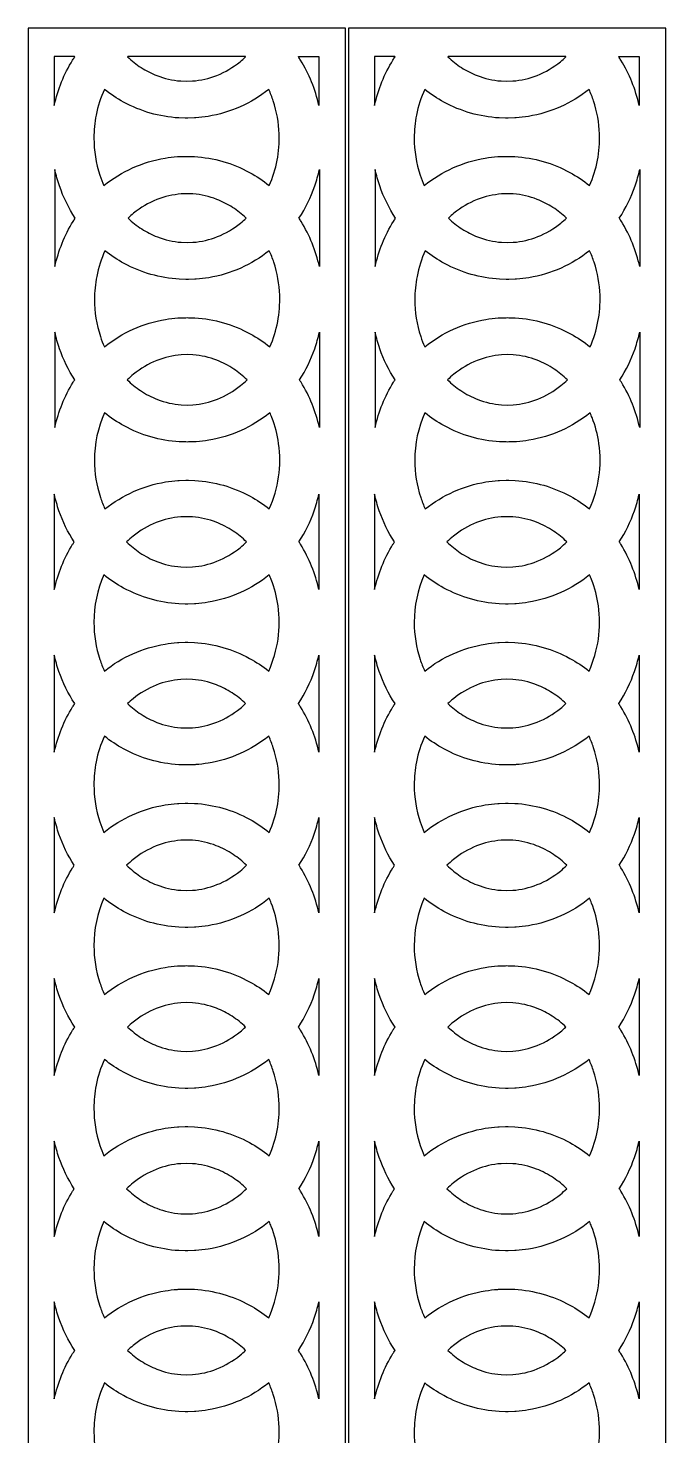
# Model space of a CAD drawing. Header units: millimetres. Extents: x -55 to 943, y -998 to 998.
# Drawn here: x 389 to 610, y 510.5 to 998 of the extents above; entities that cross this region are included whole.
import ezdxf

# ---------------------------------------------------------------- set-up
doc = ezdxf.new("R2010")
doc.units = ezdxf.units.MM
doc.layers.add('Default', color=70, linetype='Continuous')

msp = doc.modelspace()

# ---------------------------------------------------------------- linework, layer by layer
at = {"layer": 'Default'}
for points in [[(389, -998), (499, -998), (499, 998), (389, 998)], [(500, -998), (610, -998), (610, 998), (500, 998)]]:
    msp.add_lwpolyline(points, close=True, dxfattribs=at)
for points in [[(405.03, 988.24), (398.07, 988.24), (398.07, 971.27, -0.084392), (404.43, 986.96, -0.006852), (405.14, 988.07, -0.001047)], [(464.19, 988.24), (423.62, 988.24, 0.001879), (423.43, 988.07, 0.047178), (428.16, 984.35, 0.050474), (433.59, 981.58, 0.07513), (441.88, 979.7), (443.9, 979.63), (445.92, 979.7, 0.076136), (454.42, 981.66, 0.075458), (462.43, 986.37, 0.018833), (464.38, 988.07, 0.002011)], [(489.74, 988.24), (489.74, 971.27, 0.084392), (483.37, 986.96, 0.006852), (482.67, 988.07, 0.001047), (482.78, 988.24)], [(516.03, 988.24), (509.07, 988.24), (509.07, 971.27, -0.084392), (515.43, 986.96, -0.006852), (516.14, 988.07, -0.001047)], [(575.19, 988.24), (534.62, 988.24, 0.001879), (534.43, 988.07, 0.047178), (539.16, 984.35, 0.050474), (544.59, 981.58, 0.07513), (552.88, 979.7), (554.9, 979.63), (556.92, 979.7, 0.076136), (565.42, 981.66, 0.075458), (573.43, 986.37, 0.018833), (575.38, 988.07, 0.002011)], [(600.74, 988.24), (600.74, 971.27, 0.084392), (594.37, 986.96, 0.006852), (593.67, 988.07, 0.001047), (593.78, 988.24)], [(411.8, 959.92, 0.079612), (413.85, 947.08, 0.025236), (415.24, 943.49, -0.128975), (436.43, 952.99, -0.023724), (440.73, 953.5, -0.008807), (441.2, 953.52), (443.43, 953.6, -0.017464), (444.37, 953.6), (446.61, 953.52, -0.11051), (465.72, 948.04, -0.045302), (472.57, 943.49, 0.112754), (475.98, 961.38, 0.070896), (473.96, 972.78, 0.028206), (472.38, 976.79, -0.127606), (451.37, 967.44, -0.023724), (447.08, 966.93, -0.008807), (446.61, 966.91), (444.37, 966.83, -0.017464), (443.43, 966.83), (441.2, 966.91, -0.11051), (422.08, 972.39, -0.043797), (415.43, 976.79, 0.05779), (412.57, 967.91, 0.047676)], [(522.8, 959.92, 0.079612), (524.85, 947.08, 0.025236), (526.24, 943.49, -0.128975), (547.43, 952.99, -0.023724), (551.73, 953.5, -0.008807), (552.2, 953.52), (554.43, 953.6, -0.017464), (555.37, 953.6), (557.61, 953.52, -0.11051), (576.72, 948.04, -0.045302), (583.57, 943.49, 0.112754), (586.98, 961.38, 0.070896), (584.96, 972.78, 0.028206), (583.38, 976.79, -0.127606), (562.37, 967.44, -0.023724), (558.08, 966.93, -0.008807), (557.61, 966.91), (555.37, 966.83, -0.017464), (554.43, 966.83), (552.2, 966.91, -0.11051), (533.08, 972.39, -0.043797), (526.43, 976.79, 0.05779), (523.57, 967.91, 0.047676)], [(405.33, 932.21, -0.062037), (399.86, 943.36, -0.027789), (398.26, 949.01), (398.26, 915.41, -0.084392), (404.63, 931.1, -0.006852)], [(482.86, 932.21, 0.062037), (488.33, 943.36, 0.027789), (489.93, 949.01), (489.93, 915.41, 0.084392), (483.57, 931.1, 0.006852)], [(516.33, 932.21, -0.062037), (510.86, 943.36, -0.027789), (509.26, 949.01), (509.26, 915.41, -0.084392), (515.63, 931.1, -0.006852)], [(593.86, 932.21, 0.062037), (599.33, 943.36, 0.027789), (600.93, 949.01), (600.93, 915.41, 0.084392), (594.57, 931.1, 0.006852)], [(462.62, 930.51, 0.018833), (464.57, 932.21, 0.047178), (459.84, 935.92, 0.050474), (454.41, 938.7, 0.07513), (446.12, 940.58), (444.1, 940.65), (442.08, 940.58, 0.076136), (433.58, 938.62, 0.075458), (425.57, 933.91, 0.018833), (423.62, 932.21, 0.047178), (428.35, 928.49, 0.050474), (433.78, 925.72, 0.07513), (442.08, 923.84), (444.1, 923.77), (446.12, 923.84, 0.076136), (454.61, 925.8, 0.075458)], [(573.62, 930.51, 0.018833), (575.57, 932.21, 0.047178), (570.84, 935.92, 0.050474), (565.41, 938.7, 0.07513), (557.12, 940.58), (555.1, 940.65), (553.08, 940.58, 0.076136), (544.58, 938.62, 0.075458), (536.57, 933.91, 0.018833), (534.62, 932.21, 0.047178), (539.35, 928.49, 0.050474), (544.78, 925.72, 0.07513), (553.08, 923.84), (555.1, 923.77), (557.12, 923.84, 0.076136), (565.61, 925.8, 0.075458)], [(411.99, 904.06, 0.079612), (414.04, 891.22, 0.025236), (415.43, 887.63, -0.128975), (436.63, 897.13, -0.023724), (440.92, 897.64, -0.008807), (441.39, 897.66), (443.63, 897.74, -0.017464), (444.57, 897.74), (446.8, 897.66, -0.11051), (465.92, 892.18, -0.045302), (472.76, 887.63, 0.112754), (476.18, 905.52, 0.070896), (474.15, 916.92, 0.028206), (472.57, 920.93, -0.127606), (451.57, 911.58, -0.023724), (447.27, 911.07, -0.008807), (446.8, 911.05), (444.57, 910.97, -0.017464), (443.63, 910.97), (441.39, 911.05, -0.11051), (422.28, 916.53, -0.043797), (415.62, 920.93, 0.05779), (412.77, 912.05, 0.047676)], [(522.99, 904.06, 0.079612), (525.04, 891.22, 0.025236), (526.43, 887.63, -0.128975), (547.63, 897.13, -0.023724), (551.92, 897.64, -0.008807), (552.39, 897.66), (554.63, 897.74, -0.017464), (555.57, 897.74), (557.8, 897.66, -0.11051), (576.92, 892.18, -0.045302), (583.76, 887.63, 0.112754), (587.18, 905.52, 0.070896), (585.15, 916.92, 0.028206), (583.57, 920.93, -0.127606), (562.57, 911.58, -0.023724), (558.27, 911.07, -0.008807), (557.8, 911.05), (555.57, 910.97, -0.017464), (554.63, 910.97), (552.39, 911.05, -0.11051), (533.28, 916.53, -0.043797), (526.62, 920.93, 0.05779), (523.77, 912.05, 0.047676)], [(405.14, 876.21, -0.059874), (399.88, 887, -0.028181), (398.26, 892.72), (398.26, 859.71, -0.084306), (404.62, 875.38, -0.00514)], [(483.05, 876.21, 0.059874), (488.31, 887, 0.028181), (489.93, 892.72), (489.93, 859.71, 0.084306), (483.57, 875.38, 0.00514)], [(516.14, 876.21, -0.059874), (510.88, 887, -0.028181), (509.26, 892.72), (509.26, 859.71, -0.084306), (515.62, 875.38, -0.00514)], [(594.05, 876.21, 0.059874), (599.31, 887, 0.028181), (600.93, 892.72), (600.93, 859.71, 0.084306), (594.57, 875.38, 0.00514)], [(462.62, 874.22, 0.021942), (464.87, 876.21, 0.046204), (460.25, 879.96, 0.05459), (454.39, 883.01, 0.074917), (446.12, 884.87), (444.1, 884.94), (442.08, 884.87, 0.076189), (433.57, 882.91, 0.075402), (425.57, 878.21, 0.021942), (423.32, 876.21, 0.046204), (427.95, 872.47, 0.05459), (433.81, 869.42, 0.074917), (442.08, 867.56), (444.1, 867.48), (446.12, 867.56, 0.076189), (454.62, 869.52, 0.075402)], [(573.62, 874.22, 0.021942), (575.87, 876.21, 0.046204), (571.25, 879.96, 0.05459), (565.39, 883.01, 0.074917), (557.12, 884.87), (555.1, 884.94), (553.08, 884.87, 0.076189), (544.57, 882.91, 0.075402), (536.57, 878.21, 0.021942), (534.32, 876.21, 0.046204), (538.95, 872.47, 0.05459), (544.81, 869.42, 0.074917), (553.08, 867.56), (555.1, 867.48), (557.12, 867.56, 0.076189), (565.62, 869.52, 0.075402)], [(411.99, 848.36, 0.079683), (414.04, 835.51, 0.028206), (415.62, 831.5, -0.127608), (436.63, 840.85, -0.023722), (440.92, 841.36, -0.008807), (441.39, 841.38), (443.63, 841.46, -0.017464), (444.57, 841.46), (446.8, 841.38, -0.11051), (465.92, 835.9, -0.043797), (472.57, 831.5, 0.142127), (475.81, 854.12, 0.058815), (473.45, 863.16, 0.011589), (472.76, 864.8, -0.128976), (451.57, 855.3, -0.023722), (447.27, 854.79, -0.008807), (446.8, 854.76), (444.57, 854.69, -0.017464), (443.63, 854.69), (441.39, 854.76, -0.11051), (422.28, 860.25, -0.045302), (415.43, 864.8, 0.10459), (411.99, 848.37, 0.000069)], [(522.99, 848.36, 0.079683), (525.04, 835.51, 0.028206), (526.62, 831.5, -0.127608), (547.63, 840.85, -0.023722), (551.92, 841.36, -0.008807), (552.39, 841.38), (554.63, 841.46, -0.017464), (555.57, 841.46), (557.8, 841.38, -0.11051), (576.92, 835.9, -0.043797), (583.57, 831.5, 0.142127), (586.81, 854.12, 0.058815), (584.45, 863.16, 0.011589), (583.76, 864.8, -0.128976), (562.57, 855.3, -0.023722), (558.27, 854.79, -0.008807), (557.8, 854.76), (555.57, 854.69, -0.017464), (554.63, 854.69), (552.39, 854.76, -0.11051), (533.28, 860.25, -0.045302), (526.43, 864.8, 0.10459), (522.99, 848.37, 0.000069)], [(404.95, 820.08, -0.059874), (399.69, 830.87, -0.028181), (398.07, 836.59), (398.07, 803.58, -0.084306), (404.43, 819.25, -0.00514)], [(482.86, 820.08, 0.059874), (488.12, 830.87, 0.028181), (489.74, 836.59), (489.74, 803.58, 0.084306), (483.38, 819.25, 0.00514)], [(515.95, 820.08, -0.059874), (510.69, 830.87, -0.028181), (509.07, 836.59), (509.07, 803.58, -0.084306), (515.43, 819.25, -0.00514)], [(593.86, 820.08, 0.059874), (599.12, 830.87, 0.028181), (600.74, 836.59), (600.74, 803.58, 0.084306), (594.38, 819.25, 0.00514)], [(462.43, 818.09, 0.021942), (464.68, 820.08, 0.046204), (460.05, 823.83, 0.05459), (454.19, 826.88, 0.074917), (445.92, 828.74), (443.9, 828.81), (441.88, 828.74, 0.076189), (433.38, 826.78, 0.075402), (425.38, 822.08, 0.021942), (423.13, 820.08, 0.046204), (427.75, 816.34, 0.05459), (433.61, 813.29, 0.074917), (441.88, 811.42), (443.9, 811.35), (445.92, 811.42, 0.076189), (454.43, 813.39, 0.075402)], [(573.43, 818.09, 0.021942), (575.68, 820.08, 0.046204), (571.05, 823.83, 0.05459), (565.19, 826.88, 0.074917), (556.92, 828.74), (554.9, 828.81), (552.88, 828.74, 0.076189), (544.38, 826.78, 0.075402), (536.38, 822.08, 0.021942), (534.13, 820.08, 0.046204), (538.75, 816.34, 0.05459), (544.61, 813.29, 0.074917), (552.88, 811.42), (554.9, 811.35), (556.92, 811.42, 0.076189), (565.43, 813.39, 0.075402)], [(411.8, 792.23, 0.079683), (413.85, 779.38, 0.028206), (415.43, 775.37, -0.127608), (436.43, 784.72, -0.023722), (440.73, 785.22, -0.008807), (441.2, 785.25), (443.43, 785.33, -0.017464), (444.37, 785.33), (446.61, 785.25, -0.11051), (465.72, 779.77, -0.043797), (472.38, 775.37, 0.142127), (475.61, 797.98, 0.058815), (473.26, 807.03, 0.011589), (472.57, 808.67, -0.128976), (451.37, 799.17, -0.023722), (447.08, 798.66, -0.008807), (446.61, 798.63), (444.37, 798.56, -0.017464), (443.43, 798.56), (441.2, 798.63, -0.11051), (422.08, 804.12, -0.045302), (415.24, 808.67, 0.10459), (411.8, 792.24, 0.000069)], [(522.8, 792.23, 0.079683), (524.85, 779.38, 0.028206), (526.43, 775.37, -0.127608), (547.43, 784.72, -0.023722), (551.73, 785.22, -0.008807), (552.2, 785.25), (554.43, 785.33, -0.017464), (555.37, 785.33), (557.61, 785.25, -0.11051), (576.72, 779.77, -0.043797), (583.38, 775.37, 0.142127), (586.61, 797.98, 0.058815), (584.26, 807.03, 0.011589), (583.57, 808.67, -0.128976), (562.37, 799.17, -0.023722), (558.08, 798.66, -0.008807), (557.61, 798.63), (555.37, 798.56, -0.017464), (554.43, 798.56), (552.2, 798.63, -0.11051), (533.08, 804.12, -0.045302), (526.24, 808.67, 0.10459), (522.8, 792.24, 0.000069)], [(405.14, 764.09, -0.062037), (399.67, 775.24, -0.027789), (398.07, 780.89), (398.07, 747.29, -0.084392), (404.43, 762.98, -0.006852)], [(482.67, 764.09, 0.062037), (488.14, 775.24, 0.027789), (489.74, 780.89), (489.74, 747.29, 0.084392), (483.37, 762.98, 0.006852)], [(516.14, 764.09, -0.062037), (510.67, 775.24, -0.027789), (509.07, 780.89), (509.07, 747.29, -0.084392), (515.43, 762.98, -0.006852)], [(593.67, 764.09, 0.062037), (599.14, 775.24, 0.027789), (600.74, 780.89), (600.74, 747.29, 0.084392), (594.37, 762.98, 0.006852)], [(425.38, 765.79, 0.018833), (423.43, 764.09, 0.047178), (428.16, 760.38, 0.050474), (433.59, 757.6, 0.07513), (441.88, 755.72), (443.9, 755.65), (445.92, 755.72, 0.076136), (454.42, 757.68, 0.075458), (462.43, 762.39, 0.018833), (464.38, 764.09, 0.047178), (459.65, 767.81, 0.050474), (454.22, 770.58, 0.07513), (445.92, 772.46), (443.9, 772.53), (441.88, 772.46, 0.076136), (433.39, 770.5, 0.075458)], [(536.38, 765.79, 0.018833), (534.43, 764.09, 0.047178), (539.16, 760.38, 0.050474), (544.59, 757.6, 0.07513), (552.88, 755.72), (554.9, 755.65), (556.92, 755.72, 0.076136), (565.42, 757.68, 0.075458), (573.43, 762.39, 0.018833), (575.38, 764.09, 0.047178), (570.65, 767.81, 0.050474), (565.22, 770.58, 0.07513), (556.92, 772.46), (554.9, 772.53), (552.88, 772.46, 0.076136), (544.39, 770.5, 0.075458)], [(411.8, 735.94, 0.079612), (413.85, 723.1, 0.025236), (415.24, 719.51, -0.128975), (436.43, 729.01, -0.023724), (440.73, 729.52, -0.008807), (441.2, 729.55), (443.43, 729.62, -0.017464), (444.37, 729.62), (446.61, 729.55, -0.11051), (465.72, 724.06, -0.045302), (472.57, 719.51, 0.112754), (475.98, 737.4, 0.070896), (473.96, 748.8, 0.028206), (472.38, 752.81, -0.127606), (451.37, 743.46, -0.023724), (447.08, 742.96, -0.008807), (446.61, 742.93), (444.37, 742.85, -0.017464), (443.43, 742.85), (441.2, 742.93, -0.11051), (422.08, 748.41, -0.043797), (415.43, 752.81, 0.05779), (412.57, 743.93, 0.047676)], [(522.8, 735.94, 0.079612), (524.85, 723.1, 0.025236), (526.24, 719.51, -0.128975), (547.43, 729.01, -0.023724), (551.73, 729.52, -0.008807), (552.2, 729.55), (554.43, 729.62, -0.017464), (555.37, 729.62), (557.61, 729.55, -0.11051), (576.72, 724.06, -0.045302), (583.57, 719.51, 0.112754), (586.98, 737.4, 0.070896), (584.96, 748.8, 0.028206), (583.38, 752.81, -0.127606), (562.37, 743.46, -0.023724), (558.08, 742.96, -0.008807), (557.61, 742.93), (555.37, 742.85, -0.017464), (554.43, 742.85), (552.2, 742.93, -0.11051), (533.08, 748.41, -0.043797), (526.43, 752.81, 0.05779), (523.57, 743.93, 0.047676)], [(404.95, 708.1, -0.059874), (399.69, 718.88, -0.028181), (398.07, 724.6), (398.07, 691.59, -0.084306), (404.43, 707.27, -0.00514)], [(482.86, 708.1, 0.059874), (488.12, 718.88, 0.028181), (489.74, 724.6), (489.74, 691.59, 0.084306), (483.38, 707.27, 0.00514)], [(515.95, 708.1, -0.059874), (510.69, 718.88, -0.028181), (509.07, 724.6), (509.07, 691.59, -0.084306), (515.43, 707.27, -0.00514)], [(593.86, 708.1, 0.059874), (599.12, 718.88, 0.028181), (600.74, 724.6), (600.74, 691.59, 0.084306), (594.38, 707.27, 0.00514)], [(462.43, 706.1, 0.021942), (464.68, 708.1, 0.046204), (460.05, 711.84, 0.05459), (454.19, 714.89, 0.074917), (445.92, 716.76), (443.9, 716.83), (441.88, 716.76, 0.076189), (433.38, 714.79, 0.075402), (425.38, 710.09, 0.021942), (423.13, 708.1, 0.046204), (427.75, 704.35, 0.05459), (433.61, 701.3, 0.074917), (441.88, 699.44), (443.9, 699.37), (445.92, 699.44, 0.076189), (454.43, 701.4, 0.075402)], [(573.43, 706.1, 0.021942), (575.68, 708.1, 0.046204), (571.05, 711.84, 0.05459), (565.19, 714.89, 0.074917), (556.92, 716.76), (554.9, 716.83), (552.88, 716.76, 0.076189), (544.38, 714.79, 0.075402), (536.38, 710.09, 0.021942), (534.13, 708.1, 0.046204), (538.75, 704.35, 0.05459), (544.61, 701.3, 0.074917), (552.88, 699.44), (554.9, 699.37), (556.92, 699.44, 0.076189), (565.43, 701.4, 0.075402)], [(411.8, 680.24, 0.079683), (413.85, 667.39, 0.028206), (415.43, 663.38, -0.127608), (436.43, 672.73, -0.023722), (440.73, 673.24, -0.008807), (441.2, 673.26), (443.43, 673.34, -0.017464), (444.37, 673.34), (446.61, 673.26, -0.11051), (465.72, 667.78, -0.043797), (472.38, 663.38, 0.142127), (475.61, 686, 0.058815), (473.26, 695.04, 0.011589), (472.57, 696.68, -0.128976), (451.37, 687.18, -0.023722), (447.08, 686.67, -0.008807), (446.61, 686.65), (444.37, 686.57, -0.017464), (443.43, 686.57), (441.2, 686.65, -0.11051), (422.08, 692.13, -0.045302), (415.24, 696.68, 0.10459), (411.8, 680.25, 0.000069)], [(522.8, 680.24, 0.079683), (524.85, 667.39, 0.028206), (526.43, 663.38, -0.127608), (547.43, 672.73, -0.023722), (551.73, 673.24, -0.008807), (552.2, 673.26), (554.43, 673.34, -0.017464), (555.37, 673.34), (557.61, 673.26, -0.11051), (576.72, 667.78, -0.043797), (583.38, 663.38, 0.142127), (586.61, 686, 0.058815), (584.26, 695.04, 0.011589), (583.57, 696.68, -0.128976), (562.37, 687.18, -0.023722), (558.08, 686.67, -0.008807), (557.61, 686.65), (555.37, 686.57, -0.017464), (554.43, 686.57), (552.2, 686.65, -0.11051), (533.08, 692.13, -0.045302), (526.24, 696.68, 0.10459), (522.8, 680.25, 0.000069)], [(405.14, 652.1, -0.062037), (399.67, 663.25, -0.027789), (398.07, 668.9), (398.07, 635.3, -0.084392), (404.43, 650.99, -0.006852)], [(482.67, 652.1, 0.062037), (488.14, 663.25, 0.027789), (489.74, 668.9), (489.74, 635.3, 0.084392), (483.37, 650.99, 0.006852)], [(516.14, 652.1, -0.062037), (510.67, 663.25, -0.027789), (509.07, 668.9), (509.07, 635.3, -0.084392), (515.43, 650.99, -0.006852)], [(593.67, 652.1, 0.062037), (599.14, 663.25, 0.027789), (600.74, 668.9), (600.74, 635.3, 0.084392), (594.37, 650.99, 0.006852)], [(462.43, 650.4, 0.018833), (464.38, 652.1, 0.047178), (459.65, 655.82, 0.050474), (454.22, 658.59, 0.07513), (445.92, 660.47), (443.9, 660.54), (441.88, 660.47, 0.076136), (433.39, 658.51, 0.075458), (425.38, 653.8, 0.018833), (423.43, 652.1, 0.047178), (428.16, 648.39, 0.050474), (433.59, 645.61, 0.07513), (441.88, 643.73), (443.9, 643.66), (445.92, 643.73, 0.076136), (454.42, 645.69, 0.075458)], [(573.43, 650.4, 0.018833), (575.38, 652.1, 0.047178), (570.65, 655.82, 0.050474), (565.22, 658.59, 0.07513), (556.92, 660.47), (554.9, 660.54), (552.88, 660.47, 0.076136), (544.39, 658.51, 0.075458), (536.38, 653.8, 0.018833), (534.43, 652.1, 0.047178), (539.16, 648.39, 0.050474), (544.59, 645.61, 0.07513), (552.88, 643.73), (554.9, 643.66), (556.92, 643.73, 0.076136), (565.42, 645.69, 0.075458)], [(411.8, 623.95, 0.079612), (413.85, 611.11, 0.025236), (415.24, 607.52, -0.128975), (436.43, 617.02, -0.023724), (440.73, 617.53, -0.008807), (441.2, 617.56), (443.43, 617.63, -0.017464), (444.37, 617.63), (446.61, 617.56, -0.11051), (465.72, 612.07, -0.045302), (472.57, 607.52, 0.112754), (475.98, 625.41, 0.070896), (473.96, 636.81, 0.028206), (472.38, 640.83, -0.127606), (451.37, 631.47, -0.023724), (447.08, 630.97, -0.008807), (446.61, 630.94), (444.37, 630.86, -0.017464), (443.43, 630.86), (441.2, 630.94, -0.11051), (422.08, 636.42, -0.043797), (415.43, 640.83, 0.05779), (412.57, 631.94, 0.047676)], [(522.8, 623.95, 0.079612), (524.85, 611.11, 0.025236), (526.24, 607.52, -0.128975), (547.43, 617.02, -0.023724), (551.73, 617.53, -0.008807), (552.2, 617.56), (554.43, 617.63, -0.017464), (555.37, 617.63), (557.61, 617.56, -0.11051), (576.72, 612.07, -0.045302), (583.57, 607.52, 0.112754), (586.98, 625.41, 0.070896), (584.96, 636.81, 0.028206), (583.38, 640.83, -0.127606), (562.37, 631.47, -0.023724), (558.08, 630.97, -0.008807), (557.61, 630.94), (555.37, 630.86, -0.017464), (554.43, 630.86), (552.2, 630.94, -0.11051), (533.08, 636.42, -0.043797), (526.43, 640.83, 0.05779), (523.57, 631.94, 0.047676)], [(404.95, 596.11, -0.059874), (399.69, 606.89, -0.028181), (398.07, 612.61), (398.07, 579.6, -0.084306), (404.43, 595.28, -0.00514)], [(482.86, 596.11, 0.059874), (488.12, 606.89, 0.028181), (489.74, 612.61), (489.74, 579.6, 0.084306), (483.38, 595.28, 0.00514)], [(515.95, 596.11, -0.059874), (510.69, 606.89, -0.028181), (509.07, 612.61), (509.07, 579.6, -0.084306), (515.43, 595.28, -0.00514)], [(593.86, 596.11, 0.059874), (599.12, 606.89, 0.028181), (600.74, 612.61), (600.74, 579.6, 0.084306), (594.38, 595.28, 0.00514)], [(462.43, 594.12, 0.021942), (464.68, 596.11, 0.046204), (460.05, 599.85, 0.05459), (454.19, 602.9, 0.074917), (445.92, 604.77), (443.9, 604.84), (441.88, 604.77, 0.076189), (433.38, 602.8, 0.075402), (425.38, 598.1, 0.021942), (423.13, 596.11, 0.046204), (427.75, 592.36, 0.05459), (433.61, 589.32, 0.074917), (441.88, 587.45), (443.9, 587.38), (445.92, 587.45, 0.076189), (454.43, 589.41, 0.075402)], [(573.43, 594.12, 0.021942), (575.68, 596.11, 0.046204), (571.05, 599.85, 0.05459), (565.19, 602.9, 0.074917), (556.92, 604.77), (554.9, 604.84), (552.88, 604.77, 0.076189), (544.38, 602.8, 0.075402), (536.38, 598.1, 0.021942), (534.13, 596.11, 0.046204), (538.75, 592.36, 0.05459), (544.61, 589.32, 0.074917), (552.88, 587.45), (554.9, 587.38), (556.92, 587.45, 0.076189), (565.43, 589.41, 0.075402)], [(411.8, 568.25, 0.079683), (413.85, 555.4, 0.028206), (415.43, 551.39, -0.127608), (436.43, 560.74, -0.023722), (440.73, 561.25, -0.008807), (441.2, 561.27), (443.43, 561.35, -0.017464), (444.37, 561.35), (446.61, 561.27, -0.11051), (465.72, 555.79, -0.043797), (472.38, 551.39, 0.142127), (475.61, 574.01, 0.058815), (473.26, 583.05, 0.011589), (472.57, 584.7, -0.128976), (451.37, 575.19, -0.023722), (447.08, 574.68, -0.008807), (446.61, 574.66), (444.37, 574.58, -0.017464), (443.43, 574.58), (441.2, 574.66, -0.11051), (422.08, 580.14, -0.045302), (415.24, 584.7, 0.10459), (411.8, 568.26, 0.000069)], [(522.8, 568.25, 0.079683), (524.85, 555.4, 0.028206), (526.43, 551.39, -0.127608), (547.43, 560.74, -0.023722), (551.73, 561.25, -0.008807), (552.2, 561.27), (554.43, 561.35, -0.017464), (555.37, 561.35), (557.61, 561.27, -0.11051), (576.72, 555.79, -0.043797), (583.38, 551.39, 0.142127), (586.61, 574.01, 0.058815), (584.26, 583.05, 0.011589), (583.57, 584.7, -0.128976), (562.37, 575.19, -0.023722), (558.08, 574.68, -0.008807), (557.61, 574.66), (555.37, 574.58, -0.017464), (554.43, 574.58), (552.2, 574.66, -0.11051), (533.08, 580.14, -0.045302), (526.24, 584.7, 0.10459), (522.8, 568.26, 0.000069)], [(405.14, 540.11, -0.062037), (399.67, 551.26, -0.027789), (398.07, 556.91), (398.07, 523.31, -0.084392), (404.43, 539, -0.006852)], [(482.67, 540.11, 0.062037), (488.14, 551.26, 0.027789), (489.74, 556.91), (489.74, 523.31, 0.084392), (483.37, 539, 0.006852)], [(516.14, 540.11, -0.062037), (510.67, 551.26, -0.027789), (509.07, 556.91), (509.07, 523.31, -0.084392), (515.43, 539, -0.006852)], [(593.67, 540.11, 0.062037), (599.14, 551.26, 0.027789), (600.74, 556.91), (600.74, 523.31, 0.084392), (594.37, 539, 0.006852)], [(462.43, 538.41, 0.018833), (464.38, 540.11, 0.047178), (459.65, 543.83, 0.050474), (454.22, 546.6, 0.07513), (445.92, 548.48), (443.9, 548.55), (441.88, 548.48, 0.076136), (433.39, 546.52, 0.075458), (425.38, 541.81, 0.018833), (423.43, 540.11, 0.047178), (428.16, 536.4, 0.050474), (433.59, 533.62, 0.07513), (441.88, 531.74), (443.9, 531.67), (445.92, 531.74, 0.076136), (454.42, 533.7, 0.075458)], [(573.43, 538.41, 0.018833), (575.38, 540.11, 0.047178), (570.65, 543.83, 0.050474), (565.22, 546.6, 0.07513), (556.92, 548.48), (554.9, 548.55), (552.88, 548.48, 0.076136), (544.39, 546.52, 0.075458), (536.38, 541.81, 0.018833), (534.43, 540.11, 0.047178), (539.16, 536.4, 0.050474), (544.59, 533.62, 0.07513), (552.88, 531.74), (554.9, 531.67), (556.92, 531.74, 0.076136), (565.42, 533.7, 0.075458)], [(411.8, 511.96, 0.079612), (413.85, 499.12, 0.025236), (415.24, 495.53, -0.128975), (436.43, 505.04, -0.023724), (440.73, 505.54, -0.008807), (441.2, 505.57), (443.43, 505.65, -0.017464), (444.37, 505.65), (446.61, 505.57, -0.11051), (465.72, 500.09, -0.045302), (472.57, 495.53, 0.112754), (475.98, 513.42, 0.070896), (473.96, 524.82, 0.028206), (472.38, 528.84, -0.127606), (451.37, 519.48, -0.023724), (447.08, 518.98, -0.008807), (446.61, 518.95), (444.37, 518.87, -0.017464), (443.43, 518.87), (441.2, 518.95, -0.11051), (422.08, 524.44, -0.043797), (415.43, 528.84, 0.05779), (412.57, 519.95, 0.047676)], [(522.8, 511.96, 0.079612), (524.85, 499.12, 0.025236), (526.24, 495.53, -0.128975), (547.43, 505.04, -0.023724), (551.73, 505.54, -0.008807), (552.2, 505.57), (554.43, 505.65, -0.017464), (555.37, 505.65), (557.61, 505.57, -0.11051), (576.72, 500.09, -0.045302), (583.57, 495.53, 0.112754), (586.98, 513.42, 0.070896), (584.96, 524.82, 0.028206), (583.38, 528.84, -0.127606), (562.37, 519.48, -0.023724), (558.08, 518.98, -0.008807), (557.61, 518.95), (555.37, 518.87, -0.017464), (554.43, 518.87), (552.2, 518.95, -0.11051), (533.08, 524.44, -0.043797), (526.43, 528.84, 0.05779), (523.57, 519.95, 0.047676)]]:
    msp.add_lwpolyline(points, format="xyb", close=True, dxfattribs=at)

doc.saveas('drawing.dxf')
